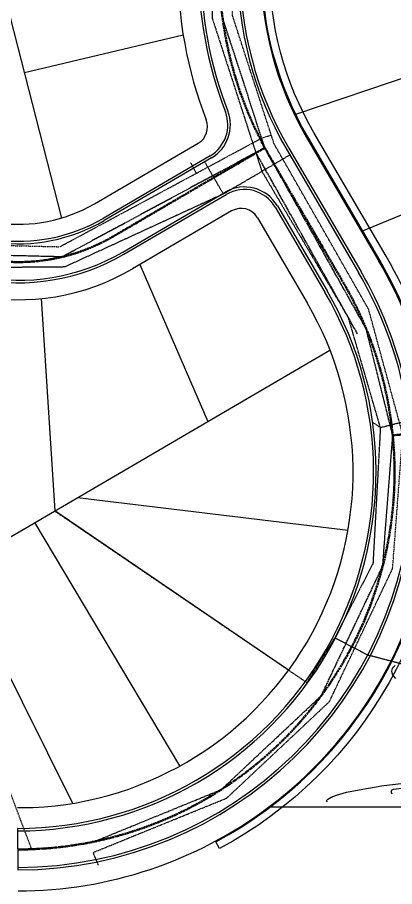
# Model space of a CAD drawing. Header units: metres. Extents: x 2434713 to 2437276, y 412026 to 418243.
# Drawn here: x 2436269 to 2436569, y 412917 to 413608 of the extents above; entities that cross this region are included whole.
import ezdxf

# ---------------------------------------------------------------- set-up
doc = ezdxf.new("R2010")
doc.units = ezdxf.units.M
for name, pattern in [('HIDDEN2', [0.1875, 0.125, -0.0625]), ('RES_SURVEY$0$CENTER', [2, 1.25, -0.25, 0.25, -0.25]), ('RES_SURVEY$0$DASHED', [0.75, 0.5, -0.25]), ('SANITARY', [1.7, 1.5, -0.2]), ('STORM', [0.6, 0.5, -0.1])]:
    doc.linetypes.add(name, pattern=pattern)
for name, color, linetype in [('P-CONT', 3, 'Continuous'), ('P-CURB', 2, 'Continuous'), ('P-SW', 241, 'Continuous'), ('P-U-SAN', 6, 'SANITARY'), ('P-U-STM', 4, 'STORM'), ('P-U-WAT', 7, 'HIDDEN2'), ('RES_SURVEY$0$E-LOTLINE', 1, 'RES_SURVEY$0$DASHED'), ('RES_SURVEY$0$P-LOTLINE', 3, 'Continuous')]:
    doc.layers.add(name, color=color, linetype=linetype)
doc.layers.add('RES_SURVEY$0$P-CL', color=7, linetype='RES_SURVEY$0$CENTER', lineweight=50, true_color=0xc2cc0000)

msp = doc.modelspace()

# ---------------------------------------------------------------- linework, layer by layer
at = {"layer": 'P-CONT'}
for points, elevation in [([(2436569.89, 413082.28), (2436567.89, 413084.37), (2436567.14, 413085.7), (2436566.8, 413088.04), (2436567.3, 413090.13), (2436568.06, 413091.38), (2436569.31, 413092.55)], 953), ([(2436515.27, 412983.91), (2436514.86, 412984.76), (2436514.87, 412985.32), (2436515.12, 412985.88), (2436515.66, 412986.39), (2436518.47, 412987.93), (2436522.61, 412989.61), (2436530.5, 412991.78), (2436546.48, 412994.77), (2436560.24, 412997.06), (2436574.07, 412998.87)], 953), ([(2436574.56, 412994.9), (2436567.69, 412994), (2436566.68, 412993.6), (2436566.19, 412992.95), (2436566.12, 412991.95), (2436566.58, 412990.46)], 952)]:
    msp.add_lwpolyline(points, dxfattribs=dict(at, elevation=elevation))
at = {"layer": 'P-CURB'}
for p, q in [((2436484.65, 413504.25), (2436541.9, 413406.3)), ((2436422.08, 413498.07), (2436336.93, 413448.3)), ((2436482.92, 413503.24), (2436540.17, 413405.29)), ((2436423.09, 413496.35), (2436337.94, 413446.57)), ((2436352.57, 413421.54), (2436433.95, 413469.1)), ((2436353.58, 413419.81), (2436434.96, 413467.38)), ((2436473.95, 413457.15), (2436513.41, 413389.64)), ((2436475.68, 413458.16), (2436515.14, 413390.65)), ((2436269.02, 412963.08), (2436268.78, 412963.08)), ((2436268.78, 412963.08), (2436269.07, 412930.08)), ((2436269.03, 412961.08), (2436268.78, 412961.08))]:
    msp.add_line(p, q, dxfattribs=at)
for centre, radius, start, end in [((2436729.4, 413647.31), 316.5, 179.51687, 201.17742), ((2436729.4, 413647.31), 314.5, 179.51687, 201.17742), ((2436729.4, 413647.31), 285.5, 179.51687, 210.30639), ((2436729.4, 413647.31), 283.5, 179.51687, 210.30639), ((2436407.7, 413522.68), 28.5, 300.30639, 21.17742), ((2436407.7, 413522.68), 30.5, 300.30639, 21.17742), ((2436269.56, 413563.56), 133.5, 224.62547, 300.30639), ((2436449.35, 413442.77), 30.5, 30.30639, 120.30639), ((2436449.35, 413442.77), 28.5, 30.30639, 120.30639), ((2436269.56, 413563.56), 164.5, 218.01593, 300.30639), ((2436269.56, 413563.56), 135.5, 224.62547, 300.30639), ((2436269.56, 413563.56), 166.5, 218.01593, 300.30639), ((2436268.65, 413246.58), 314.5, 13.05655, 30.30639), ((2436268.65, 413246.58), 316.5, 13.05655, 30.30639), ((2436268.65, 413246.58), 283.5, 270.075, 30.30639), ((2436268.65, 413246.58), 285.5, 270.075, 30.30639), ((2436268.65, 413246.58), 314.5, 270.075, 358.06712), ((2436268.65, 413246.58), 316.5, 270.075, 358.06712)]:
    msp.add_arc(centre, radius, start, end, dxfattribs=at)
at = {"layer": 'P-SW'}
msp.add_lwpolyline([(2436778.87, 414214.16), (2436780.44, 414206.24, -0.088748), (2436781.22, 414113.61), (2436762.56, 414003.96, 0.040056), (2436753.55, 413902.46), (2436749.59, 413432.17, -0.383639), (2436647.55, 413320.65), (2436601.46, 413316.17, 0.080884), (2436562.19, 413418.16), (2436504.93, 413516.11, -0.135159), (2436469.41, 413649.5), (2436471.88, 413941.99, -0.355651), (2436681.35, 414194.84)], format="xyb", close=True, dxfattribs=at)
for points in [[(2436598.88, 413296.63, 0.094918), (2436557.01, 413415.13), (2436499.75, 413513.08, -0.135159), (2436463.41, 413649.55), (2436465.88, 413942.04, -0.016855), (2436466.63, 413959.95), (2436449.16, 413960.96)], [(2436608.26, 413262.97, -0.289269), (2436429.47, 412947.02), (2436426.63, 412952.31, 0.288057), (2436602.33, 413261.19)]]:
    msp.add_lwpolyline(points, format="xyb", dxfattribs=at)
at = {"layer": 'P-U-SAN'}
for p, q in [((2436465.62, 413504.41), (2436431.97, 413608.17)), ((2436465.62, 413504.41), (2436304.46, 413417.67)), ((2436546.24, 413360.49), (2436465.62, 413504.41)), ((2436539.26, 413356.58), (2436458.64, 413500.5)), ((2436304.46, 413417.67), (2436227.67, 413419.52)), ((2436567.38, 413275.67), (2436546.24, 413360.49)), ((2436567.38, 413275.67), (2436696.73, 413295.7)), ((2436559.41, 413171.78), (2436567.38, 413275.67)), ((2436510.55, 413068.64), (2436559.41, 413171.78)), ((2436430.94, 412993.88), (2436510.55, 413068.64)), ((2436329.86, 412952.58), (2436430.94, 412993.88))]:
    msp.add_line(p, q, dxfattribs=at)
at = {"layer": 'P-U-STM'}
for p, q in [((2436423.97, 413606.91), (2436423.9, 413741.03)), ((2436486.01, 413498.95), (2436463.29, 413485.67)), ((2436417.45, 413493.63), (2436432.59, 413467.73)), ((2436432.59, 413467.73), (2436463.29, 413485.67)), ((2436463.29, 413485.67), (2436532.16, 413369.24)), ((2436557.55, 413282.01), (2436532.16, 413369.24)), ((2436557.55, 413282.01), (2436551.66, 413173.76)), ((2436298.44, 413215.57), (2436499.16, 413078.98)), ((2436551.66, 413173.76), (2436521.29, 413114.68)), ((2436521.29, 413114.68), (2436547.91, 413100.84)), ((2436671.96, 413068.13), (2436547.91, 413100.84))]:
    msp.add_line(p, q, dxfattribs=at)
for points in [[(2436423.97, 413606.91), (2436463.29, 413485.67)], [(2436432.59, 413467.73), (2436306.39, 413409.62), (2436212.16, 413408.86), (2436222.6, 413436.99)], [(2436557.55, 413282.01), (2436609.51, 413294.85)], [(2436550.86, 413286.39), (2436557.55, 413282.01)], [(2436499.16, 413078.98), (2436521.29, 413114.68)]]:
    msp.add_lwpolyline(points, dxfattribs=at)
at = {"layer": 'P-U-WAT'}
for points in [[(2436333.29, 412933.69), (2436329.1, 412943.95), (2436435.27, 412987.15), (2436516.99, 413063.9), (2436567.28, 413169.69), (2436575.34, 413276.39), (2436548.19, 413376.04), (2436472.98, 413507.66), (2436439.97, 413609.44), (2436439.79, 413942.74), (2436426.71, 413984.33), (2436463.69, 414091.55), (2436535.69, 414177.41), (2436633.37, 414231.71), (2436813.59, 414270.09)], [(2436111.53, 413607.2), (2436096.16, 413571.05), (2436167.52, 413465.08), (2436229.99, 413427.47), (2436302.54, 413425.72), (2436463.11, 413512.14), (2436470.72, 413514.61)], [(2436406.61, 413492.5), (2436411.1, 413484.15)]]:
    msp.add_lwpolyline(points, dxfattribs=at)
at = {"layer": 'RES_SURVEY$0$E-LOTLINE'}
msp.add_line((2436280.3, 412946.32), (2436217.11, 413113.07), dxfattribs=at)
at = {"layer": 'RES_SURVEY$0$P-CL'}
msp.add_line((2436470.4, 413495.92), (2436527.82, 413397.69), dxfattribs=at)
msp.add_lwpolyline([(2436567.38, 413275.67), (2436651.13, 413283.83, 0.383639), (2436786.59, 413431.86), (2436790.55, 413902.14, -0.040056), (2436799.04, 413997.75), (2436817.7, 414107.4, 0.091286), (2436816.23, 414216.03), (2436797.09, 414312.63, -0.075201), (2436792.34, 414417.21), (2436815.29, 414635.64, 0.024065), (2436819.64, 414712.48), (2436824.13, 415245.72, 0.193196), (2436701.89, 415557.88), (2436542.86, 415726.89, 0.104206), (2436289.06, 415903.6), (2436139.38, 415966.97, 0.292952), (2435926.63, 415930.58), (2435807.6, 415822.02, -0.230451), (2435639.66, 415772.57), (2435491.21, 415797.53, 0.102218), (2435309.25, 415790.77), (2435199.96, 415763.93, -0.090826), (2435074.07, 415756.4), (2434736.04, 415797.66)], format="xyb", dxfattribs=at)
at = {"layer": 'RES_SURVEY$0$P-CL', "flags": 128}
msp.add_lwpolyline([(2436092.16, 413561.64), (2436143.61, 413482.09, 0.401052), (2436345.26, 413434.05), (2436465.62, 413504.41)], format="xyb", dxfattribs=at)
at = {"layer": 'RES_SURVEY$0$P-CL'}
for centre, start, end in [((2436729.4, 413647.31), 179.51687, 210.30639), ((2436268.82, 413246.3), 270.08829, 30.30639)]:
    msp.add_arc(centre, 300, start, end, dxfattribs=at)
at = {"layer": 'RES_SURVEY$0$P-LOTLINE'}
for p, q in [((2436260.23, 413619.52), (2436303.86, 413448.56)), ((2436400.68, 413594.08), (2436274.4, 413564)), ((2436621.94, 413575.44), (2436489.21, 413530.72)), ((2436498.89, 413512.58), (2436556.31, 413414.34)), ((2436330.12, 413459.95), (2436412.65, 413508.19)), ((2436646.04, 413480.38), (2436542.57, 413437.84)), ((2436439.19, 413454.21), (2436360.4, 413408.15)), ((2436459.71, 413448.83), (2436499.33, 413381.04)), ((2436366.22, 413411.56), (2436420.32, 413286.81)), ((2436287.78, 413384.48), (2436298.44, 413215.57)), ((2436219.88, 413169.65), (2436517.46, 413343.59)), ((2436316.59, 413226.18), (2436531.84, 413200.37)), ((2436484.52, 413088.95), (2436298.44, 413215.57)), ((2436398.14, 413012.71), (2436282.74, 413206.39)), ((2436312.91, 412982.97), (2436219.88, 413169.65)), ((2436268.76, 412979.58), (2436281.42, 412979.6)), ((2437019.15, 412980.57), (2436468.54, 412979.85))]:
    msp.add_line(p, q, dxfattribs=at)
for centre, radius, start, end in [((2436729.4, 413647.31), 333, 179.51687, 201.25678), ((2436729.4, 413647.31), 267, 179.51687, 210.30639), ((2436405.08, 413521.14), 15, 300.30639, 21.25678), ((2436269.56, 413563.56), 120, 224.62547, 300.30639), ((2436446.76, 413441.26), 15, 30.30639, 120.30639), ((2436269.56, 413563.56), 180, 218.01593, 300.30639), ((2436268.82, 413246.3), 333, 13.04072, 30.30639), ((2436268.82, 413246.3), 267, 272.7065, 30.30639), ((2436268.82, 413246.3), 333, 306.85348, 358.18123), ((2436268.82, 413246.3), 333, 270.08829, 306.85348)]:
    msp.add_arc(centre, radius, start, end, dxfattribs=at)

doc.saveas('drawing.dxf')
